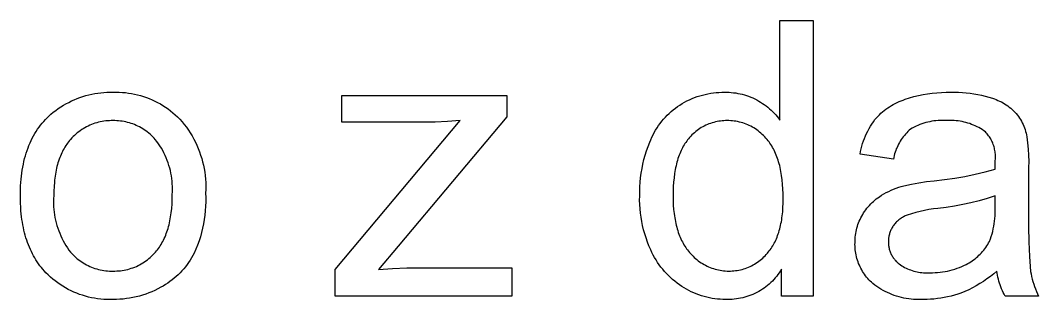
# Model space of a CAD drawing. Header units: millimetres. Extents: x -962 to 3068, y -237 to 2578.
# Drawn here: x 2135.2 to 2233.6, y -60.5 to -33.6 of the extents above; entities that cross this region are included whole.
import ezdxf

# ---------------------------------------------------------------- set-up
doc = ezdxf.new("R2010")
doc.units = ezdxf.units.MM
doc.header["$MEASUREMENT"] = 0
doc.layers.add('Domyślny', color=7, linetype='Continuous', true_color=0x000000)

msp = doc.modelspace()

# ---------------------------------------------------------------- linework, layer by layer
at = {"layer": 'Domyślny'}
for p, q in [((2208.585, -43.217), (2208.585, -33.598)), ((2208.585, -33.598), (2211.809, -33.598)), ((2211.809, -33.598), (2211.809, -60.201)), ((2140.159, -41.375), (2140.43, -41.253)), ((2140.43, -41.253), (2140.704, -41.14)), ((2140.704, -41.14), (2140.981, -41.037)), ((2140.981, -41.037), (2141.262, -40.942)), ((2141.262, -40.942), (2141.546, -40.858)), ((2141.546, -40.858), (2141.833, -40.782)), ((2141.833, -40.782), (2142.122, -40.717)), ((2142.122, -40.717), (2142.413, -40.661)), ((2142.413, -40.661), (2142.705, -40.615)), ((2142.705, -40.615), (2142.999, -40.578)), ((2142.999, -40.578), (2143.294, -40.552)), ((2143.294, -40.552), (2143.59, -40.535)), ((2143.59, -40.535), (2143.887, -40.528)), ((2143.887, -40.528), (2144.183, -40.531)), ((2144.183, -40.531), (2144.48, -40.526)), ((2144.48, -40.526), (2144.778, -40.531)), ((2144.778, -40.531), (2145.075, -40.546)), ((2145.075, -40.546), (2145.372, -40.572)), ((2145.372, -40.572), (2145.667, -40.608)), ((2145.667, -40.608), (2145.961, -40.654)), ((2145.961, -40.654), (2146.253, -40.71)), ((2146.253, -40.71), (2146.543, -40.777)), ((2146.543, -40.777), (2146.831, -40.853)), ((2146.831, -40.853), (2147.116, -40.94)), ((2147.116, -40.94), (2147.397, -41.036)), ((2147.397, -41.036), (2147.675, -41.142)), ((2147.675, -41.142), (2147.949, -41.258)), ((2147.949, -41.258), (2148.219, -41.383)), ((2166.261, -43.433), (2166.261, -40.854)), ((2166.261, -40.854), (2182.223, -40.854)), ((2182.223, -40.854), (2182.223, -42.909)), ((2199.61, -41.374), (2199.851, -41.257)), ((2199.851, -41.257), (2200.097, -41.148)), ((2200.097, -41.148), (2200.346, -41.048)), ((2200.346, -41.048), (2200.598, -40.957)), ((2200.598, -40.957), (2200.854, -40.874)), ((2200.854, -40.874), (2201.112, -40.799)), ((2201.112, -40.799), (2201.372, -40.734)), ((2201.372, -40.734), (2201.635, -40.678)), ((2201.635, -40.678), (2201.899, -40.63)), ((2201.899, -40.63), (2202.165, -40.592)), ((2202.165, -40.592), (2202.432, -40.563)), ((2202.432, -40.563), (2202.699, -40.543)), ((2202.699, -40.543), (2202.968, -40.533)), ((2202.968, -40.533), (2203.236, -40.531)), ((2203.236, -40.531), (2203.453, -40.531)), ((2203.453, -40.531), (2203.669, -40.538)), ((2203.669, -40.538), (2203.884, -40.552)), ((2203.884, -40.552), (2204.099, -40.573)), ((2204.099, -40.573), (2204.314, -40.602)), ((2204.314, -40.602), (2204.527, -40.638)), ((2204.527, -40.638), (2204.739, -40.681)), ((2204.739, -40.681), (2204.949, -40.731)), ((2204.949, -40.731), (2205.158, -40.788)), ((2205.158, -40.788), (2205.364, -40.853)), ((2205.364, -40.853), (2205.568, -40.924)), ((2205.568, -40.924), (2205.77, -41.002)), ((2205.77, -41.002), (2205.969, -41.086)), ((2205.969, -41.086), (2206.165, -41.178)), ((2206.165, -41.178), (2206.358, -41.276)), ((2206.358, -41.276), (2206.544, -41.379)), ((2220.285, -41.356), (2220.481, -41.282)), ((2220.481, -41.282), (2220.678, -41.215)), ((2220.678, -41.215), (2221.105, -41.079)), ((2221.105, -41.079), (2221.537, -40.957)), ((2221.537, -40.957), (2221.973, -40.851)), ((2221.973, -40.851), (2222.412, -40.759)), ((2222.412, -40.759), (2222.854, -40.683)), ((2222.854, -40.683), (2223.298, -40.622)), ((2223.298, -40.622), (2223.744, -40.576)), ((2223.744, -40.576), (2224.192, -40.546)), ((2224.192, -40.546), (2224.64, -40.531)), ((2224.64, -40.531), (2225.088, -40.531)), ((2225.088, -40.531), (2225.461, -40.525)), ((2225.461, -40.525), (2225.835, -40.531)), ((2225.835, -40.531), (2226.208, -40.549)), ((2226.208, -40.549), (2226.58, -40.578)), ((2226.58, -40.578), (2226.951, -40.62)), ((2226.951, -40.62), (2227.32, -40.673)), ((2227.32, -40.673), (2227.688, -40.739)), ((2227.688, -40.739), (2228.053, -40.816)), ((2228.053, -40.816), (2228.416, -40.904)), ((2228.416, -40.904), (2228.775, -41.004)), ((2228.775, -41.004), (2229.132, -41.116)), ((2229.132, -41.116), (2229.305, -41.175)), ((2229.305, -41.175), (2229.476, -41.241)), ((2229.476, -41.241), (2229.645, -41.312)), ((2138.403, -42.469), (2138.637, -42.288)), ((2138.637, -42.288), (2138.878, -42.115)), ((2138.878, -42.115), (2139.124, -41.95)), ((2139.124, -41.95), (2139.376, -41.793)), ((2139.376, -41.793), (2139.632, -41.645)), ((2139.632, -41.645), (2139.894, -41.505)), ((2139.894, -41.505), (2140.159, -41.375)), ((2148.219, -41.383), (2148.485, -41.518)), ((2148.485, -41.518), (2148.746, -41.661)), ((2148.746, -41.661), (2149.001, -41.814)), ((2149.001, -41.814), (2149.251, -41.975)), ((2149.251, -41.975), (2149.496, -42.145)), ((2149.496, -42.145), (2149.734, -42.323)), ((2198.082, -42.401), (2198.281, -42.234)), ((2198.281, -42.234), (2198.486, -42.074)), ((2198.486, -42.074), (2198.696, -41.92)), ((2198.696, -41.92), (2198.911, -41.774)), ((2198.911, -41.774), (2199.139, -41.633)), ((2199.139, -41.633), (2199.372, -41.5)), ((2199.372, -41.5), (2199.61, -41.374)), ((2206.544, -41.379), (2206.727, -41.488)), ((2206.727, -41.488), (2206.906, -41.603)), ((2206.906, -41.603), (2207.081, -41.723)), ((2207.081, -41.723), (2207.252, -41.85)), ((2207.252, -41.85), (2207.419, -41.982)), ((2207.419, -41.982), (2207.582, -42.119)), ((2207.582, -42.119), (2207.74, -42.261)), ((2207.74, -42.261), (2207.894, -42.409)), ((2218.665, -42.295), (2218.83, -42.167)), ((2218.83, -42.167), (2218.999, -42.045)), ((2218.999, -42.045), (2219.173, -41.929)), ((2219.173, -41.929), (2219.35, -41.818)), ((2219.35, -41.818), (2219.531, -41.713)), ((2219.531, -41.713), (2219.715, -41.615)), ((2219.715, -41.615), (2219.902, -41.522)), ((2219.902, -41.522), (2220.092, -41.436)), ((2220.092, -41.436), (2220.285, -41.356)), ((2229.645, -41.312), (2229.811, -41.389)), ((2229.811, -41.389), (2229.974, -41.472)), ((2229.974, -41.472), (2230.135, -41.56)), ((2230.135, -41.56), (2230.292, -41.654)), ((2230.292, -41.654), (2230.447, -41.753)), ((2230.447, -41.753), (2230.597, -41.857)), ((2230.597, -41.857), (2230.744, -41.966)), ((2230.744, -41.966), (2230.887, -42.081)), ((2230.887, -42.081), (2231.026, -42.2)), ((2231.026, -42.2), (2231.161, -42.324)), ((2137.483, -43.34), (2137.647, -43.161)), ((2137.647, -43.161), (2137.817, -42.988)), ((2137.817, -42.988), (2137.993, -42.82)), ((2137.993, -42.82), (2138.174, -42.657)), ((2138.174, -42.657), (2138.403, -42.469)), ((2144.005, -43.271), (2143.827, -43.276)), ((2144.183, -43.272), (2144.005, -43.271)), ((2144.36, -43.272), (2144.183, -43.272)), ((2144.537, -43.277), (2144.36, -43.272)), ((2149.734, -42.323), (2149.966, -42.51)), ((2149.966, -42.51), (2150.191, -42.704)), ((2150.191, -42.704), (2150.409, -42.906)), ((2150.409, -42.906), (2150.621, -43.116)), ((2150.621, -43.116), (2150.842, -43.371)), ((2165.617, -57.619), (2177.709, -43.272)), ((2182.223, -42.909), (2171.708, -55.385)), ((2177.709, -43.272), (2176.493, -43.357)), ((2197.181, -43.335), (2197.348, -43.136)), ((2197.348, -43.136), (2197.522, -42.943)), ((2197.522, -42.943), (2197.702, -42.756)), ((2197.702, -42.756), (2197.889, -42.576)), ((2197.889, -42.576), (2198.082, -42.401)), ((2203.329, -43.273), (2203.165, -43.279)), ((2203.493, -43.272), (2203.329, -43.273)), ((2203.663, -43.273), (2203.493, -43.272)), ((2203.832, -43.281), (2203.663, -43.273)), ((2207.894, -42.409), (2208.042, -42.561)), ((2208.042, -42.561), (2208.186, -42.718)), ((2208.186, -42.718), (2208.324, -42.88)), ((2208.324, -42.88), (2208.457, -43.046)), ((2208.457, -43.046), (2208.585, -43.217)), ((2217.616, -43.38), (2217.769, -43.167)), ((2217.769, -43.167), (2217.906, -43.01)), ((2217.906, -43.01), (2218.048, -42.857)), ((2218.048, -42.857), (2218.195, -42.709)), ((2218.195, -42.709), (2218.347, -42.566)), ((2218.347, -42.566), (2218.504, -42.427)), ((2218.504, -42.427), (2218.665, -42.295)), ((2223.858, -43.267), (2223.658, -43.283)), ((2224.058, -43.258), (2223.858, -43.267)), ((2224.259, -43.256), (2224.058, -43.258)), ((2224.46, -43.26), (2224.259, -43.256)), ((2224.66, -43.272), (2224.46, -43.26)), ((2224.851, -43.261), (2224.66, -43.272)), ((2225.042, -43.257), (2224.851, -43.261)), ((2225.233, -43.259), (2225.042, -43.257)), ((2225.424, -43.267), (2225.233, -43.259)), ((2225.615, -43.282), (2225.424, -43.267)), ((2231.161, -42.324), (2231.292, -42.453)), ((2231.292, -42.453), (2231.418, -42.586)), ((2231.418, -42.586), (2231.526, -42.727)), ((2231.526, -42.727), (2231.629, -42.871)), ((2231.629, -42.871), (2231.727, -43.019)), ((2231.727, -43.019), (2231.819, -43.171)), ((2231.819, -43.171), (2231.907, -43.325)), ((2136.748, -44.314), (2136.884, -44.108)), ((2136.884, -44.108), (2137.025, -43.908)), ((2137.025, -43.908), (2137.172, -43.713)), ((2137.172, -43.713), (2137.325, -43.524)), ((2137.325, -43.524), (2137.483, -43.34)), ((2141.003, -44.243), (2140.859, -44.348)), ((2141.15, -44.142), (2141.003, -44.243)), ((2141.3, -44.047), (2141.15, -44.142)), ((2141.454, -43.957), (2141.3, -44.047)), ((2141.61, -43.872), (2141.454, -43.957)), ((2141.769, -43.792), (2141.61, -43.872)), ((2141.931, -43.718), (2141.769, -43.792)), ((2142.095, -43.649), (2141.931, -43.718)), ((2142.261, -43.586), (2142.095, -43.649)), ((2142.43, -43.528), (2142.261, -43.586)), ((2142.6, -43.476), (2142.43, -43.528)), ((2142.772, -43.43), (2142.6, -43.476)), ((2142.945, -43.39), (2142.772, -43.43)), ((2143.12, -43.355), (2142.945, -43.39)), ((2143.296, -43.326), (2143.12, -43.355)), ((2143.472, -43.303), (2143.296, -43.326)), ((2143.649, -43.287), (2143.472, -43.303)), ((2143.827, -43.276), (2143.649, -43.287)), ((2144.714, -43.289), (2144.537, -43.277)), ((2144.89, -43.307), (2144.714, -43.289)), ((2145.065, -43.33), (2144.89, -43.307)), ((2145.24, -43.359), (2145.065, -43.33)), ((2145.414, -43.394), (2145.24, -43.359)), ((2145.586, -43.435), (2145.414, -43.394)), ((2145.757, -43.482), (2145.586, -43.435)), ((2145.926, -43.535), (2145.757, -43.482)), ((2146.093, -43.593), (2145.926, -43.535)), ((2146.258, -43.656), (2146.093, -43.593)), ((2146.421, -43.726), (2146.258, -43.656)), ((2146.582, -43.8), (2146.421, -43.726)), ((2146.74, -43.88), (2146.582, -43.8)), ((2146.895, -43.965), (2146.74, -43.88)), ((2147.047, -44.056), (2146.895, -43.965)), ((2147.196, -44.151), (2147.047, -44.056)), ((2147.342, -44.252), (2147.196, -44.151)), ((2147.485, -44.357), (2147.342, -44.252)), ((2150.842, -43.371), (2151.054, -43.634)), ((2151.054, -43.634), (2151.257, -43.903)), ((2151.257, -43.903), (2151.451, -44.18)), ((2151.451, -44.18), (2151.635, -44.463)), ((2174.056, -43.433), (2166.261, -43.433)), ((2175.275, -43.411), (2174.056, -43.433)), ((2176.493, -43.357), (2175.275, -43.411)), ((2196.452, -44.41), (2196.583, -44.185)), ((2196.583, -44.185), (2196.721, -43.965)), ((2196.721, -43.965), (2196.867, -43.75)), ((2196.867, -43.75), (2197.02, -43.54)), ((2197.02, -43.54), (2197.181, -43.335)), ((2200.586, -44.225), (2200.457, -44.326)), ((2200.719, -44.129), (2200.586, -44.225)), ((2200.855, -44.037), (2200.719, -44.129)), ((2200.993, -43.949), (2200.855, -44.037)), ((2201.135, -43.867), (2200.993, -43.949)), ((2201.28, -43.79), (2201.135, -43.867)), ((2201.427, -43.718), (2201.28, -43.79)), ((2201.577, -43.651), (2201.427, -43.718)), ((2201.729, -43.589), (2201.577, -43.651)), ((2201.883, -43.532), (2201.729, -43.589)), ((2202.038, -43.481), (2201.883, -43.532)), ((2202.196, -43.436), (2202.038, -43.481)), ((2202.355, -43.396), (2202.196, -43.436)), ((2202.515, -43.361), (2202.355, -43.396)), ((2202.677, -43.332), (2202.515, -43.361)), ((2202.839, -43.309), (2202.677, -43.332)), ((2203.002, -43.291), (2202.839, -43.309)), ((2203.165, -43.279), (2203.002, -43.291)), ((2204.001, -43.294), (2203.832, -43.281)), ((2204.17, -43.312), (2204.001, -43.294)), ((2204.337, -43.337), (2204.17, -43.312)), ((2204.504, -43.368), (2204.337, -43.337)), ((2204.67, -43.404), (2204.504, -43.368)), ((2204.834, -43.446), (2204.67, -43.404)), ((2204.996, -43.494), (2204.834, -43.446)), ((2205.157, -43.547), (2204.996, -43.494)), ((2205.316, -43.606), (2205.157, -43.547)), ((2205.473, -43.67), (2205.316, -43.606)), ((2205.628, -43.74), (2205.473, -43.67)), ((2205.779, -43.815), (2205.628, -43.74)), ((2205.929, -43.896), (2205.779, -43.815)), ((2206.075, -43.981), (2205.929, -43.896)), ((2206.218, -44.071), (2206.075, -43.981)), ((2206.359, -44.167), (2206.218, -44.071)), ((2206.495, -44.267), (2206.359, -44.167)), ((2217.077, -44.276), (2217.201, -44.045)), ((2217.201, -44.045), (2217.332, -43.819)), ((2217.332, -43.819), (2217.47, -43.597)), ((2217.47, -43.597), (2217.616, -43.38)), ((2221.073, -44.202), (2220.95, -44.32)), ((2221.2, -44.09), (2221.073, -44.202)), ((2221.374, -43.99), (2221.2, -44.09)), ((2221.551, -43.896), (2221.374, -43.99)), ((2221.731, -43.808), (2221.551, -43.896)), ((2221.915, -43.726), (2221.731, -43.808)), ((2222.101, -43.651), (2221.915, -43.726)), ((2222.289, -43.582), (2222.101, -43.651)), ((2222.48, -43.519), (2222.289, -43.582)), ((2222.672, -43.463), (2222.48, -43.519)), ((2222.867, -43.413), (2222.672, -43.463)), ((2223.063, -43.371), (2222.867, -43.413)), ((2223.26, -43.335), (2223.063, -43.371)), ((2223.459, -43.305), (2223.26, -43.335)), ((2223.658, -43.283), (2223.459, -43.305)), ((2225.805, -43.304), (2225.615, -43.282)), ((2225.994, -43.331), (2225.805, -43.304)), ((2226.182, -43.365), (2225.994, -43.331)), ((2226.369, -43.405), (2226.182, -43.365)), ((2226.555, -43.452), (2226.369, -43.405)), ((2226.739, -43.504), (2226.555, -43.452)), ((2226.921, -43.563), (2226.739, -43.504)), ((2227.101, -43.628), (2226.921, -43.563)), ((2227.278, -43.699), (2227.101, -43.628)), ((2227.453, -43.776), (2227.278, -43.699)), ((2227.626, -43.858), (2227.453, -43.776)), ((2227.795, -43.947), (2227.626, -43.858)), ((2227.962, -44.041), (2227.795, -43.947)), ((2228.125, -44.14), (2227.962, -44.041)), ((2228.285, -44.245), (2228.125, -44.14)), ((2228.441, -44.355), (2228.285, -44.245)), ((2231.907, -43.325), (2231.989, -43.483)), ((2231.989, -43.483), (2232.066, -43.643)), ((2232.066, -43.643), (2232.137, -43.806)), ((2232.137, -43.806), (2232.203, -43.971)), ((2232.203, -43.971), (2232.263, -44.138)), ((2232.263, -44.138), (2232.317, -44.307)), ((2136.158, -45.422), (2136.264, -45.19)), ((2136.264, -45.19), (2136.377, -44.963)), ((2136.377, -44.963), (2136.495, -44.741)), ((2136.495, -44.741), (2136.619, -44.525)), ((2136.619, -44.525), (2136.748, -44.314)), ((2139.979, -45.189), (2139.882, -45.307)), ((2140.079, -45.075), (2139.979, -45.189)), ((2140.199, -44.943), (2140.079, -45.075)), ((2140.323, -44.815), (2140.199, -44.943)), ((2140.451, -44.692), (2140.323, -44.815)), ((2140.583, -44.572), (2140.451, -44.692)), ((2140.719, -44.458), (2140.583, -44.572)), ((2140.859, -44.348), (2140.719, -44.458)), ((2147.623, -44.467), (2147.485, -44.357)), ((2147.758, -44.582), (2147.623, -44.467)), ((2147.889, -44.701), (2147.758, -44.582)), ((2148.016, -44.824), (2147.889, -44.701)), ((2148.139, -44.952), (2148.016, -44.824)), ((2148.258, -45.083), (2148.139, -44.952)), ((2148.415, -45.289), (2148.258, -45.083)), ((2151.635, -44.463), (2151.81, -44.752)), ((2151.81, -44.752), (2151.974, -45.047)), ((2151.974, -45.047), (2152.128, -45.348)), ((2196.009, -45.349), (2196.107, -45.109)), ((2196.107, -45.109), (2196.214, -44.872)), ((2196.214, -44.872), (2196.329, -44.639)), ((2196.329, -44.639), (2196.452, -44.41)), ((2199.671, -45.133), (2199.582, -45.248)), ((2199.764, -45.022), (2199.671, -45.133)), ((2199.869, -44.896), (2199.764, -45.022)), ((2199.978, -44.774), (2199.869, -44.896)), ((2200.092, -44.656), (2199.978, -44.774)), ((2200.21, -44.542), (2200.092, -44.656)), ((2200.332, -44.432), (2200.21, -44.542)), ((2200.457, -44.326), (2200.332, -44.432)), ((2206.628, -44.372), (2206.495, -44.267)), ((2206.758, -44.481), (2206.628, -44.372)), ((2206.883, -44.595), (2206.758, -44.481)), ((2207.005, -44.713), (2206.883, -44.595)), ((2207.122, -44.836), (2207.005, -44.713)), ((2207.235, -44.962), (2207.122, -44.836)), ((2207.344, -45.092), (2207.235, -44.962)), ((2207.44, -45.208), (2207.344, -45.092)), ((2207.533, -45.328), (2207.44, -45.208)), ((2216.577, -45.482), (2216.661, -45.235)), ((2216.661, -45.235), (2216.753, -44.99)), ((2216.753, -44.99), (2216.853, -44.748)), ((2216.853, -44.748), (2216.961, -44.51)), ((2216.961, -44.51), (2217.077, -44.276)), ((2220.304, -45.104), (2220.212, -45.247)), ((2220.4, -44.964), (2220.304, -45.104)), ((2220.501, -44.828), (2220.4, -44.964)), ((2220.607, -44.695), (2220.501, -44.828)), ((2220.717, -44.566), (2220.607, -44.695)), ((2220.832, -44.441), (2220.717, -44.566)), ((2220.95, -44.32), (2220.832, -44.441)), ((2228.523, -44.444), (2228.441, -44.355)), ((2228.602, -44.535), (2228.523, -44.444)), ((2228.677, -44.628), (2228.602, -44.535)), ((2228.749, -44.725), (2228.677, -44.628)), ((2228.818, -44.823), (2228.749, -44.725)), ((2228.883, -44.924), (2228.818, -44.823)), ((2228.945, -45.028), (2228.883, -44.924)), ((2229.003, -45.133), (2228.945, -45.028)), ((2229.057, -45.24), (2229.003, -45.133)), ((2229.107, -45.349), (2229.057, -45.24)), ((2232.317, -44.307), (2232.365, -44.478)), ((2232.365, -44.478), (2232.408, -44.65)), ((2232.408, -44.65), (2232.444, -44.824)), ((2232.444, -44.824), (2232.516, -45.418)), ((2135.789, -46.406), (2135.873, -46.152)), ((2135.873, -46.152), (2135.962, -45.903)), ((2135.962, -45.903), (2136.057, -45.66)), ((2136.057, -45.66), (2136.158, -45.422)), ((2139.366, -46.091), (2139.291, -46.234)), ((2139.444, -45.951), (2139.366, -46.091)), ((2139.525, -45.815), (2139.444, -45.951)), ((2139.609, -45.683), (2139.525, -45.815)), ((2139.697, -45.554), (2139.609, -45.683)), ((2139.788, -45.429), (2139.697, -45.554)), ((2139.882, -45.307), (2139.788, -45.429)), ((2148.565, -45.501), (2148.415, -45.289)), ((2148.708, -45.717), (2148.565, -45.501)), ((2148.844, -45.938), (2148.708, -45.717)), ((2148.972, -46.163), (2148.844, -45.938)), ((2149.093, -46.393), (2148.972, -46.163)), ((2152.128, -45.348), (2152.272, -45.653)), ((2152.272, -45.653), (2152.405, -45.963)), ((2152.405, -45.963), (2152.528, -46.278)), ((2195.575, -46.606), (2195.705, -46.182)), ((2195.705, -46.182), (2195.85, -45.763)), ((2195.85, -45.763), (2196.009, -45.349)), ((2199.04, -46.165), (2198.974, -46.312)), ((2199.108, -46.023), (2199.04, -46.165)), ((2199.18, -45.884), (2199.108, -46.023)), ((2199.255, -45.749), (2199.18, -45.884)), ((2199.332, -45.618), (2199.255, -45.749)), ((2199.413, -45.491), (2199.332, -45.618)), ((2199.496, -45.367), (2199.413, -45.491)), ((2199.582, -45.248), (2199.496, -45.367)), ((2207.623, -45.452), (2207.533, -45.328)), ((2207.71, -45.58), (2207.623, -45.452)), ((2207.794, -45.712), (2207.71, -45.58)), ((2207.875, -45.848), (2207.794, -45.712)), ((2207.953, -45.988), (2207.875, -45.848)), ((2208.028, -46.132), (2207.953, -45.988)), ((2208.1, -46.28), (2208.028, -46.132)), ((2216.375, -46.24), (2216.434, -45.985)), ((2216.434, -45.985), (2216.501, -45.733)), ((2216.501, -45.733), (2216.577, -45.482)), ((2219.769, -46.162), (2219.714, -46.322)), ((2219.83, -46.004), (2219.769, -46.162)), ((2219.896, -45.847), (2219.83, -46.004)), ((2219.967, -45.693), (2219.896, -45.847)), ((2220.044, -45.542), (2219.967, -45.693)), ((2220.125, -45.393), (2220.044, -45.542)), ((2220.212, -45.247), (2220.125, -45.393)), ((2229.154, -45.46), (2229.107, -45.349)), ((2229.197, -45.573), (2229.154, -45.46)), ((2229.236, -45.686), (2229.197, -45.573)), ((2229.271, -45.801), (2229.236, -45.686)), ((2229.302, -45.918), (2229.271, -45.801)), ((2229.328, -46.035), (2229.302, -45.918)), ((2229.351, -46.153), (2229.328, -46.035)), ((2229.37, -46.272), (2229.351, -46.153)), ((2232.516, -45.418), (2232.569, -46.013)), ((2232.569, -46.013), (2232.602, -46.611)), ((2135.513, -47.476), (2135.573, -47.2)), ((2135.573, -47.2), (2135.639, -46.93)), ((2135.639, -46.93), (2135.711, -46.665)), ((2135.711, -46.665), (2135.789, -46.406)), ((2138.909, -47.168), (2138.857, -47.337)), ((2138.965, -47.004), (2138.909, -47.168)), ((2139.024, -46.842), (2138.965, -47.004)), ((2139.086, -46.685), (2139.024, -46.842)), ((2139.151, -46.531), (2139.086, -46.685)), ((2139.219, -46.381), (2139.151, -46.531)), ((2139.291, -46.234), (2139.219, -46.381)), ((2149.206, -46.626), (2149.093, -46.393)), ((2149.31, -46.863), (2149.206, -46.626)), ((2149.407, -47.104), (2149.31, -46.863)), ((2149.496, -47.347), (2149.407, -47.104)), ((2152.528, -46.278), (2152.639, -46.597)), ((2152.639, -46.597), (2152.74, -46.919)), ((2152.74, -46.919), (2152.829, -47.245)), ((2195.355, -47.465), (2195.458, -47.033)), ((2195.458, -47.033), (2195.575, -46.606)), ((2198.689, -47.105), (2198.64, -47.275)), ((2198.74, -46.939), (2198.689, -47.105)), ((2198.794, -46.776), (2198.74, -46.939)), ((2198.851, -46.617), (2198.794, -46.776)), ((2198.911, -46.463), (2198.851, -46.617)), ((2198.974, -46.312), (2198.911, -46.463)), ((2208.168, -46.432), (2208.1, -46.28)), ((2208.234, -46.588), (2208.168, -46.432)), ((2208.296, -46.749), (2208.234, -46.588)), ((2208.356, -46.913), (2208.296, -46.749)), ((2208.413, -47.081), (2208.356, -46.913)), ((2208.466, -47.254), (2208.413, -47.081)), ((2216.324, -46.497), (2216.375, -46.24)), ((2219.548, -46.98), (2216.324, -46.497)), ((2219.581, -46.814), (2219.548, -46.98)), ((2219.62, -46.649), (2219.581, -46.814)), ((2219.664, -46.485), (2219.62, -46.649)), ((2219.714, -46.322), (2219.664, -46.485)), ((2229.366, -47.948), (2229.383, -47.111)), ((2229.384, -46.391), (2229.37, -46.272)), ((2229.383, -47.111), (2229.394, -46.992)), ((2229.395, -46.511), (2229.384, -46.391)), ((2229.394, -46.992), (2229.4, -46.871)), ((2229.401, -46.631), (2229.395, -46.511)), ((2229.4, -46.871), (2229.403, -46.751)), ((2229.403, -46.751), (2229.401, -46.631)), ((2232.602, -46.611), (2232.615, -47.209)), ((2135.366, -48.335), (2135.409, -48.043)), ((2135.409, -48.043), (2135.458, -47.757)), ((2135.458, -47.757), (2135.513, -47.476)), ((2138.678, -48.046), (2138.642, -48.232)), ((2138.718, -47.863), (2138.678, -48.046)), ((2138.761, -47.684), (2138.718, -47.863)), ((2138.807, -47.508), (2138.761, -47.684)), ((2138.857, -47.337), (2138.807, -47.508)), ((2149.576, -47.594), (2149.496, -47.347)), ((2149.648, -47.843), (2149.576, -47.594)), ((2149.712, -48.094), (2149.648, -47.843)), ((2149.767, -48.348), (2149.712, -48.094)), ((2152.829, -47.245), (2152.907, -47.573)), ((2152.907, -47.573), (2152.974, -47.904)), ((2152.974, -47.904), (2153.03, -48.237)), ((2195.193, -48.336), (2195.267, -47.899)), ((2195.267, -47.899), (2195.355, -47.465)), ((2198.443, -48.187), (2198.412, -48.381)), ((2198.476, -47.996), (2198.443, -48.187)), ((2198.513, -47.81), (2198.476, -47.996)), ((2198.553, -47.628), (2198.513, -47.81)), ((2198.595, -47.45), (2198.553, -47.628)), ((2198.64, -47.275), (2198.595, -47.45)), ((2208.516, -47.43), (2208.466, -47.254)), ((2208.564, -47.611), (2208.516, -47.43)), ((2208.608, -47.795), (2208.564, -47.611)), ((2208.649, -47.984), (2208.608, -47.795)), ((2208.687, -48.177), (2208.649, -47.984)), ((2208.722, -48.374), (2208.687, -48.177)), ((2228.404, -48.213), (2229.366, -47.948)), ((2232.615, -47.209), (2232.608, -47.807)), ((2232.608, -47.807), (2232.608, -52.094)), ((2135.271, -49.242), (2135.296, -48.934)), ((2135.296, -48.934), (2135.328, -48.632)), ((2135.328, -48.632), (2135.366, -48.335)), ((2138.527, -49.013), (2138.506, -49.217)), ((2138.551, -48.812), (2138.527, -49.013)), ((2138.578, -48.615), (2138.551, -48.812)), ((2138.608, -48.422), (2138.578, -48.615)), ((2138.642, -48.232), (2138.608, -48.422)), ((2149.814, -48.603), (2149.767, -48.348)), ((2149.852, -48.859), (2149.814, -48.603)), ((2149.881, -49.117), (2149.852, -48.859)), ((2149.901, -49.375), (2149.881, -49.117)), ((2153.03, -48.237), (2153.074, -48.572)), ((2153.074, -48.572), (2153.107, -48.908)), ((2153.107, -48.908), (2153.128, -49.245)), ((2195.089, -49.216), (2195.134, -48.775)), ((2195.134, -48.775), (2195.193, -48.336)), ((2198.359, -48.78), (2198.319, -49.196)), ((2198.412, -48.381), (2198.359, -48.78)), ((2208.754, -48.574), (2208.722, -48.374)), ((2208.809, -48.988), (2208.754, -48.574)), ((2208.852, -49.418), (2208.809, -48.988)), ((2222.018, -49.262), (2222.753, -49.151)), ((2222.753, -49.151), (2223.491, -49.064)), ((2223.491, -49.064), (2224.484, -48.958)), ((2224.484, -48.958), (2225.472, -48.82)), ((2225.472, -48.82), (2226.456, -48.65)), ((2226.456, -48.65), (2227.433, -48.447)), ((2227.433, -48.447), (2228.404, -48.213)), ((2135.227, -50.198), (2135.236, -49.874)), ((2135.236, -49.874), (2135.25, -49.555)), ((2135.25, -49.555), (2135.271, -49.242)), ((2138.455, -50.07), (2138.449, -50.517)), ((2138.475, -49.636), (2138.455, -50.07)), ((2138.506, -49.217), (2138.475, -49.636)), ((2149.896, -50.412), (2149.911, -50.153)), ((2149.913, -49.634), (2149.901, -49.375)), ((2149.911, -50.153), (2149.916, -49.893)), ((2149.916, -49.893), (2149.913, -49.634)), ((2153.135, -49.92), (2153.121, -50.258)), ((2153.128, -49.245), (2153.137, -49.583)), ((2153.137, -49.583), (2153.135, -49.92)), ((2195.041, -50.545), (2195.042, -50.102)), ((2195.042, -50.102), (2195.058, -49.659)), ((2195.058, -49.659), (2195.089, -49.216)), ((2198.272, -50.075), (2198.266, -50.538)), ((2198.289, -49.627), (2198.272, -50.075)), ((2198.319, -49.196), (2198.289, -49.627)), ((2208.883, -49.864), (2208.852, -49.418)), ((2208.901, -50.326), (2208.883, -49.864)), ((2218.865, -50.216), (2219.097, -50.098)), ((2219.097, -50.098), (2219.333, -49.988)), ((2219.333, -49.988), (2219.573, -49.885)), ((2219.573, -49.885), (2219.816, -49.79)), ((2219.816, -49.79), (2220.062, -49.703)), ((2220.062, -49.703), (2220.31, -49.624)), ((2220.31, -49.624), (2220.561, -49.553)), ((2220.561, -49.553), (2221.287, -49.396)), ((2221.287, -49.396), (2222.018, -49.262)), ((2135.224, -50.527), (2135.227, -50.198)), ((2135.234, -51.124), (2135.224, -50.527)), ((2135.263, -51.703), (2135.234, -51.124)), ((2138.433, -50.782), (2138.426, -51.046)), ((2138.426, -51.046), (2138.428, -51.311)), ((2138.449, -50.517), (2138.433, -50.782)), ((2149.871, -51.314), (2149.89, -50.87)), ((2149.89, -50.87), (2149.896, -50.412)), ((2153.133, -51.11), (2153.117, -51.536)), ((2153.121, -50.258), (2153.134, -50.684)), ((2153.134, -50.684), (2153.133, -51.11)), ((2195.04, -50.956), (2195.041, -50.545)), ((2195.053, -51.368), (2195.04, -50.956)), ((2198.266, -50.538), (2198.272, -50.985)), ((2198.272, -50.985), (2198.291, -51.419)), ((2208.907, -50.805), (2208.901, -50.326)), ((2208.901, -51.239), (2208.907, -50.805)), ((2217.483, -51.184), (2217.617, -51.06)), ((2217.617, -51.06), (2217.755, -50.942)), ((2217.755, -50.942), (2217.897, -50.828)), ((2217.897, -50.828), (2218.042, -50.718)), ((2218.042, -50.718), (2218.192, -50.614)), ((2218.192, -50.614), (2218.412, -50.474)), ((2218.412, -50.474), (2218.636, -50.342)), ((2218.636, -50.342), (2218.865, -50.216)), ((2227.827, -50.997), (2227.039, -51.195)), ((2228.609, -50.774), (2227.827, -50.997)), ((2229.383, -50.527), (2228.609, -50.774)), ((2229.366, -51.706), (2229.383, -50.527)), ((2135.285, -51.986), (2135.263, -51.703)), ((2135.311, -52.264), (2135.285, -51.986)), ((2138.428, -51.311), (2138.439, -51.575)), ((2138.439, -51.575), (2138.458, -51.839)), ((2138.458, -51.839), (2138.486, -52.102)), ((2138.486, -52.102), (2138.523, -52.364)), ((2149.795, -52.158), (2149.839, -51.744)), ((2149.839, -51.744), (2149.871, -51.314)), ((2153.087, -51.961), (2153.043, -52.385)), ((2153.117, -51.536), (2153.087, -51.961)), ((2195.08, -51.778), (2195.053, -51.368)), ((2195.121, -52.188), (2195.08, -51.778)), ((2198.291, -51.419), (2198.322, -51.838)), ((2198.322, -51.838), (2198.366, -52.243)), ((2208.811, -52.459), (2208.853, -52.066)), ((2208.853, -52.066), (2208.883, -51.66)), ((2208.883, -51.66), (2208.901, -51.239)), ((2216.675, -52.165), (2216.776, -52.014)), ((2216.776, -52.014), (2216.882, -51.866)), ((2216.882, -51.866), (2216.993, -51.721)), ((2216.993, -51.721), (2217.108, -51.581)), ((2217.108, -51.581), (2217.229, -51.444)), ((2217.229, -51.444), (2217.354, -51.312)), ((2217.354, -51.312), (2217.483, -51.184)), ((2222.126, -52.024), (2221.705, -52.13)), ((2222.55, -51.932), (2222.126, -52.024)), ((2222.976, -51.854), (2222.55, -51.932)), ((2223.405, -51.79), (2222.976, -51.854)), ((2223.836, -51.739), (2223.405, -51.79)), ((2224.643, -51.64), (2223.836, -51.739)), ((2225.446, -51.517), (2224.643, -51.64)), ((2226.245, -51.368), (2225.446, -51.517)), ((2227.039, -51.195), (2226.245, -51.368)), ((2229.375, -51.959), (2229.366, -51.706)), ((2229.376, -52.212), (2229.375, -51.959)), ((2232.608, -52.094), (2232.595, -53.527)), ((2135.343, -52.538), (2135.311, -52.264)), ((2135.379, -52.808), (2135.343, -52.538)), ((2135.42, -53.073), (2135.379, -52.808)), ((2135.466, -53.334), (2135.42, -53.073)), ((2138.523, -52.364), (2138.569, -52.625)), ((2138.569, -52.625), (2138.624, -52.884)), ((2138.624, -52.884), (2138.687, -53.141)), ((2149.627, -53.128), (2149.667, -52.941)), ((2149.667, -52.941), (2149.704, -52.751)), ((2149.704, -52.751), (2149.737, -52.557)), ((2149.737, -52.557), (2149.768, -52.359)), ((2149.768, -52.359), (2149.795, -52.158)), ((2152.984, -52.807), (2152.912, -53.227)), ((2153.043, -52.385), (2152.984, -52.807)), ((2195.176, -52.595), (2195.121, -52.188)), ((2195.244, -53.001), (2195.176, -52.595)), ((2195.327, -53.404), (2195.244, -53.001)), ((2198.366, -52.243), (2198.392, -52.44)), ((2198.392, -52.44), (2198.422, -52.633)), ((2198.422, -52.633), (2198.455, -52.823)), ((2198.455, -52.823), (2198.491, -53.009)), ((2198.491, -53.009), (2198.53, -53.192)), ((2208.691, -53.201), (2208.726, -53.02)), ((2208.726, -53.02), (2208.757, -52.837)), ((2208.757, -52.837), (2208.786, -52.649)), ((2208.786, -52.649), (2208.811, -52.459)), ((2216.187, -53.125), (2216.255, -52.96)), ((2216.255, -52.96), (2216.328, -52.797)), ((2216.328, -52.797), (2216.406, -52.636)), ((2216.406, -52.636), (2216.49, -52.479)), ((2216.49, -52.479), (2216.58, -52.32)), ((2216.58, -52.32), (2216.675, -52.165)), ((2219.862, -53.038), (2219.792, -53.111)), ((2219.935, -52.968), (2219.862, -53.038)), ((2220.011, -52.9), (2219.935, -52.968)), ((2220.088, -52.835), (2220.011, -52.9)), ((2220.168, -52.773), (2220.088, -52.835)), ((2220.25, -52.714), (2220.168, -52.773)), ((2220.334, -52.657), (2220.25, -52.714)), ((2220.42, -52.604), (2220.334, -52.657)), ((2220.508, -52.553), (2220.42, -52.604)), ((2220.597, -52.505), (2220.508, -52.553)), ((2220.688, -52.461), (2220.597, -52.505)), ((2220.781, -52.42), (2220.688, -52.461)), ((2220.875, -52.382), (2220.781, -52.42)), ((2221.288, -52.249), (2220.875, -52.382)), ((2221.705, -52.13), (2221.288, -52.249)), ((2229.292, -53.218), (2229.326, -52.968)), ((2229.326, -52.968), (2229.351, -52.716)), ((2229.351, -52.716), (2229.368, -52.464)), ((2229.368, -52.464), (2229.376, -52.212)), ((2135.517, -53.59), (2135.466, -53.334)), ((2135.572, -53.842), (2135.517, -53.59)), ((2135.633, -54.089), (2135.572, -53.842)), ((2135.698, -54.332), (2135.633, -54.089)), ((2138.687, -53.141), (2138.758, -53.396)), ((2138.758, -53.396), (2138.838, -53.648)), ((2138.838, -53.648), (2138.926, -53.897)), ((2138.926, -53.897), (2139.023, -54.144)), ((2149.322, -54.168), (2149.381, -54.004)), ((2149.381, -54.004), (2149.436, -53.836)), ((2149.436, -53.836), (2149.489, -53.665)), ((2149.489, -53.665), (2149.538, -53.49)), ((2149.538, -53.49), (2149.584, -53.31)), ((2149.584, -53.31), (2149.627, -53.128)), ((2152.724, -54.059), (2152.609, -54.469)), ((2152.825, -53.645), (2152.724, -54.059)), ((2152.912, -53.227), (2152.825, -53.645)), ((2195.423, -53.804), (2195.327, -53.404)), ((2195.533, -54.2), (2195.423, -53.804)), ((2198.53, -53.192), (2198.572, -53.371)), ((2198.572, -53.371), (2198.617, -53.546)), ((2198.617, -53.546), (2198.666, -53.718)), ((2198.666, -53.718), (2198.717, -53.887)), ((2198.717, -53.887), (2198.772, -54.051)), ((2198.772, -54.051), (2198.83, -54.212)), ((2208.422, -54.207), (2208.474, -54.048)), ((2208.474, -54.048), (2208.524, -53.886)), ((2208.524, -53.886), (2208.57, -53.72)), ((2208.57, -53.72), (2208.613, -53.55)), ((2208.613, -53.55), (2208.654, -53.377)), ((2208.654, -53.377), (2208.691, -53.201)), ((2215.907, -54.158), (2215.939, -53.982)), ((2215.939, -53.982), (2215.977, -53.807)), ((2215.977, -53.807), (2216.02, -53.634)), ((2216.02, -53.634), (2216.07, -53.463)), ((2216.07, -53.463), (2216.126, -53.293)), ((2216.126, -53.293), (2216.187, -53.125)), ((2219.21, -54.065), (2219.182, -54.15)), ((2219.241, -53.98), (2219.21, -54.065)), ((2219.275, -53.897), (2219.241, -53.98)), ((2219.311, -53.814), (2219.275, -53.897)), ((2219.351, -53.733), (2219.311, -53.814)), ((2219.393, -53.654), (2219.351, -53.733)), ((2219.438, -53.576), (2219.393, -53.654)), ((2219.486, -53.499), (2219.438, -53.576)), ((2219.536, -53.425), (2219.486, -53.499)), ((2219.596, -53.343), (2219.536, -53.425)), ((2219.658, -53.263), (2219.596, -53.343)), ((2219.724, -53.186), (2219.658, -53.263)), ((2219.792, -53.111), (2219.724, -53.186)), ((2229.072, -54.204), (2229.139, -53.961)), ((2229.139, -53.961), (2229.199, -53.715)), ((2229.199, -53.715), (2229.249, -53.467)), ((2229.249, -53.467), (2229.292, -53.218)), ((2232.595, -53.527), (2232.623, -54.96)), ((2135.768, -54.571), (2135.698, -54.332)), ((2135.843, -54.805), (2135.768, -54.571)), ((2135.922, -55.034), (2135.843, -54.805)), ((2136.007, -55.26), (2135.922, -55.034)), ((2139.023, -54.144), (2139.128, -54.387)), ((2139.128, -54.387), (2139.241, -54.626)), ((2139.241, -54.626), (2139.361, -54.862)), ((2139.361, -54.862), (2139.49, -55.093)), ((2148.82, -55.213), (2148.902, -55.075)), ((2148.902, -55.075), (2148.98, -54.933)), ((2148.98, -54.933), (2149.054, -54.788)), ((2149.054, -54.788), (2149.126, -54.639)), ((2149.126, -54.639), (2149.195, -54.486)), ((2149.195, -54.486), (2149.26, -54.329)), ((2149.26, -54.329), (2149.322, -54.168)), ((2152.481, -54.876), (2152.339, -55.278)), ((2152.609, -54.469), (2152.481, -54.876)), ((2195.656, -54.593), (2195.533, -54.2)), ((2195.792, -54.981), (2195.656, -54.593)), ((2195.942, -55.364), (2195.792, -54.981)), ((2198.83, -54.212), (2198.891, -54.37)), ((2198.891, -54.37), (2198.955, -54.524)), ((2198.955, -54.524), (2199.022, -54.674)), ((2199.022, -54.674), (2199.092, -54.821)), ((2199.092, -54.821), (2199.166, -54.964)), ((2199.166, -54.964), (2199.242, -55.104)), ((2208.044, -55.087), (2208.115, -54.949)), ((2208.115, -54.949), (2208.182, -54.808)), ((2208.182, -54.808), (2208.246, -54.663)), ((2208.246, -54.663), (2208.308, -54.515)), ((2208.308, -54.515), (2208.366, -54.363)), ((2208.366, -54.363), (2208.422, -54.207)), ((2215.838, -55.217), (2215.84, -55.047)), ((2215.84, -55.047), (2215.841, -54.868)), ((2215.841, -54.868), (2215.848, -54.69)), ((2215.848, -54.69), (2215.862, -54.512)), ((2215.862, -54.512), (2215.881, -54.334)), ((2215.881, -54.334), (2215.907, -54.158)), ((2219.069, -54.769), (2219.065, -54.859)), ((2219.065, -54.859), (2219.065, -54.949)), ((2219.065, -54.949), (2219.065, -55.04)), ((2219.065, -55.04), (2219.069, -55.131)), ((2219.076, -54.679), (2219.069, -54.769)), ((2219.086, -54.589), (2219.076, -54.679)), ((2219.099, -54.5), (2219.086, -54.589)), ((2219.115, -54.412), (2219.099, -54.5)), ((2219.135, -54.324), (2219.115, -54.412)), ((2219.157, -54.237), (2219.135, -54.324)), ((2219.182, -54.15), (2219.157, -54.237)), ((2228.655, -55.213), (2228.739, -55.067)), ((2228.739, -55.067), (2228.819, -54.918)), ((2228.819, -54.918), (2228.911, -54.683)), ((2228.911, -54.683), (2228.996, -54.445)), ((2228.996, -54.445), (2229.072, -54.204)), ((2232.623, -54.96), (2232.692, -56.392)), ((2136.096, -55.481), (2136.007, -55.26)), ((2136.19, -55.697), (2136.096, -55.481)), ((2136.289, -55.909), (2136.19, -55.697)), ((2136.393, -56.116), (2136.289, -55.909)), ((2139.49, -55.093), (2139.626, -55.32)), ((2139.626, -55.32), (2139.77, -55.542)), ((2139.77, -55.542), (2139.921, -55.759)), ((2139.921, -55.759), (2140.079, -55.972)), ((2140.079, -55.972), (2140.198, -56.104)), ((2148.148, -56.095), (2148.267, -55.963)), ((2148.267, -55.963), (2148.367, -55.847)), ((2148.367, -55.847), (2148.464, -55.728)), ((2148.464, -55.728), (2148.558, -55.605)), ((2148.558, -55.605), (2148.649, -55.478)), ((2148.649, -55.478), (2148.736, -55.347)), ((2148.736, -55.347), (2148.82, -55.213)), ((2152.184, -55.675), (2152.015, -56.066)), ((2152.339, -55.278), (2152.184, -55.675)), ((2171.708, -55.385), (2169.824, -57.622)), ((2196.104, -55.742), (2195.942, -55.364)), ((2196.222, -55.992), (2196.104, -55.742)), ((2196.347, -56.237), (2196.222, -55.992)), ((2199.242, -55.104), (2199.322, -55.24)), ((2199.322, -55.24), (2199.405, -55.372)), ((2199.405, -55.372), (2199.491, -55.501)), ((2199.491, -55.501), (2199.58, -55.626)), ((2199.58, -55.626), (2199.672, -55.748)), ((2199.672, -55.748), (2199.767, -55.866)), ((2199.767, -55.866), (2199.866, -55.98)), ((2199.866, -55.98), (2199.973, -56.107)), ((2207.373, -56.061), (2207.467, -55.952)), ((2207.467, -55.952), (2207.559, -55.839)), ((2207.559, -55.839), (2207.647, -55.722)), ((2207.647, -55.722), (2207.732, -55.602)), ((2207.732, -55.602), (2207.815, -55.479)), ((2207.815, -55.479), (2207.894, -55.352)), ((2207.894, -55.352), (2207.971, -55.221)), ((2207.971, -55.221), (2208.044, -55.087)), ((2215.842, -55.388), (2215.838, -55.217)), ((2215.852, -55.558), (2215.842, -55.388)), ((2215.867, -55.728), (2215.852, -55.558)), ((2215.888, -55.897), (2215.867, -55.728)), ((2215.915, -56.066), (2215.888, -55.897)), ((2219.069, -55.131), (2219.075, -55.222)), ((2219.075, -55.222), (2219.085, -55.312)), ((2219.085, -55.312), (2219.098, -55.402)), ((2219.098, -55.402), (2219.113, -55.492)), ((2219.113, -55.492), (2219.132, -55.581)), ((2219.132, -55.581), (2219.154, -55.67)), ((2219.154, -55.67), (2219.179, -55.757)), ((2219.179, -55.757), (2219.207, -55.844)), ((2219.207, -55.844), (2219.238, -55.93)), ((2219.238, -55.93), (2219.272, -56.014)), ((2219.272, -56.014), (2219.308, -56.098)), ((2227.934, -56.145), (2228.05, -56.023)), ((2228.05, -56.023), (2228.162, -55.896)), ((2228.162, -55.896), (2228.269, -55.766)), ((2228.269, -55.766), (2228.372, -55.633)), ((2228.372, -55.633), (2228.471, -55.496)), ((2228.471, -55.496), (2228.565, -55.356)), ((2228.565, -55.356), (2228.655, -55.213)), ((2136.502, -56.319), (2136.393, -56.116)), ((2136.615, -56.518), (2136.502, -56.319)), ((2136.734, -56.712), (2136.615, -56.518)), ((2136.857, -56.902), (2136.734, -56.712)), ((2136.985, -57.088), (2136.857, -56.902)), ((2140.198, -56.104), (2140.322, -56.232)), ((2140.322, -56.232), (2140.45, -56.356)), ((2140.45, -56.356), (2140.582, -56.476)), ((2140.582, -56.476), (2140.718, -56.591)), ((2140.718, -56.591), (2140.858, -56.701)), ((2140.858, -56.701), (2141.001, -56.807)), ((2141.001, -56.807), (2141.148, -56.908)), ((2141.148, -56.908), (2141.299, -57.003)), ((2141.299, -57.003), (2141.452, -57.094)), ((2146.903, -57.088), (2147.055, -56.997)), ((2147.055, -56.997), (2147.205, -56.901)), ((2147.205, -56.901), (2147.351, -56.8)), ((2147.351, -56.8), (2147.493, -56.694)), ((2147.493, -56.694), (2147.632, -56.583)), ((2147.632, -56.583), (2147.767, -56.468)), ((2147.767, -56.468), (2147.899, -56.348)), ((2147.899, -56.348), (2148.026, -56.224)), ((2148.026, -56.224), (2148.148, -56.095)), ((2151.479, -56.954), (2151.327, -57.164)), ((2151.624, -56.739), (2151.479, -56.954)), ((2151.762, -56.519), (2151.624, -56.739)), ((2151.892, -56.295), (2151.762, -56.519)), ((2152.015, -56.066), (2151.892, -56.295)), ((2196.481, -56.478), (2196.347, -56.237)), ((2196.623, -56.715), (2196.481, -56.478)), ((2196.772, -56.946), (2196.623, -56.715)), ((2196.929, -57.173), (2196.772, -56.946)), ((2199.973, -56.107), (2200.084, -56.231)), ((2200.084, -56.231), (2200.2, -56.35)), ((2200.2, -56.35), (2200.32, -56.466)), ((2200.32, -56.466), (2200.443, -56.577)), ((2200.443, -56.577), (2200.57, -56.684)), ((2200.57, -56.684), (2200.701, -56.787)), ((2200.701, -56.787), (2200.835, -56.885)), ((2200.835, -56.885), (2200.973, -56.979)), ((2200.973, -56.979), (2201.113, -57.068)), ((2206.134, -57.112), (2206.273, -57.027)), ((2206.273, -57.027), (2206.409, -56.937)), ((2206.409, -56.937), (2206.542, -56.842)), ((2206.542, -56.842), (2206.672, -56.743)), ((2206.672, -56.743), (2206.798, -56.639)), ((2206.798, -56.639), (2206.921, -56.532)), ((2206.921, -56.532), (2207.04, -56.42)), ((2207.04, -56.42), (2207.155, -56.304)), ((2207.155, -56.304), (2207.266, -56.184)), ((2207.266, -56.184), (2207.373, -56.061)), ((2215.947, -56.233), (2215.915, -56.066)), ((2215.986, -56.399), (2215.947, -56.233)), ((2216.029, -56.564), (2215.986, -56.399)), ((2216.078, -56.728), (2216.029, -56.564)), ((2216.133, -56.889), (2216.078, -56.728)), ((2216.193, -57.049), (2216.133, -56.889)), ((2219.308, -56.098), (2219.347, -56.18)), ((2219.347, -56.18), (2219.39, -56.261)), ((2219.39, -56.261), (2219.435, -56.34)), ((2219.435, -56.34), (2219.482, -56.418)), ((2219.482, -56.418), (2219.532, -56.494)), ((2219.532, -56.494), (2219.585, -56.568)), ((2219.585, -56.568), (2219.64, -56.64)), ((2219.64, -56.64), (2219.698, -56.711)), ((2219.698, -56.711), (2219.758, -56.779)), ((2219.758, -56.779), (2219.82, -56.846)), ((2219.82, -56.846), (2219.885, -56.91)), ((2219.885, -56.91), (2219.952, -56.972)), ((2219.952, -56.972), (2220.02, -57.031)), ((2220.02, -57.031), (2220.091, -57.089)), ((2226.728, -57.058), (2226.875, -56.975)), ((2226.875, -56.975), (2227.018, -56.887)), ((2227.018, -56.887), (2227.159, -56.794)), ((2227.159, -56.794), (2227.297, -56.697)), ((2227.297, -56.697), (2227.432, -56.595)), ((2227.432, -56.595), (2227.563, -56.489)), ((2227.563, -56.489), (2227.69, -56.379)), ((2227.69, -56.379), (2227.814, -56.264)), ((2227.814, -56.264), (2227.934, -56.145)), ((2232.692, -56.392), (2232.803, -57.821)), ((2137.118, -57.268), (2136.985, -57.088)), ((2137.255, -57.445), (2137.118, -57.268)), ((2137.398, -57.617), (2137.255, -57.445)), ((2137.545, -57.785), (2137.398, -57.617)), ((2137.697, -57.948), (2137.545, -57.785)), ((2137.91, -58.158), (2137.697, -57.948)), ((2141.452, -57.094), (2141.608, -57.179)), ((2141.608, -57.179), (2141.767, -57.259)), ((2141.767, -57.259), (2141.929, -57.334)), ((2141.929, -57.334), (2142.093, -57.403)), ((2142.093, -57.403), (2142.26, -57.467)), ((2142.26, -57.467), (2142.428, -57.525)), ((2142.428, -57.525), (2142.599, -57.577)), ((2142.599, -57.577), (2142.771, -57.624)), ((2142.771, -57.624), (2142.944, -57.664)), ((2142.944, -57.664), (2143.119, -57.699)), ((2143.119, -57.699), (2143.295, -57.728)), ((2143.295, -57.728), (2143.471, -57.751)), ((2143.471, -57.751), (2143.649, -57.768)), ((2143.649, -57.768), (2143.827, -57.779)), ((2143.827, -57.779), (2144.005, -57.784)), ((2144.005, -57.784), (2144.183, -57.783)), ((2144.183, -57.783), (2144.36, -57.783)), ((2144.36, -57.783), (2144.538, -57.778)), ((2144.538, -57.778), (2144.715, -57.767)), ((2144.715, -57.767), (2144.892, -57.749)), ((2144.892, -57.749), (2145.068, -57.726)), ((2145.068, -57.726), (2145.243, -57.697)), ((2145.243, -57.697), (2145.417, -57.661)), ((2145.417, -57.661), (2145.59, -57.62)), ((2145.59, -57.62), (2145.761, -57.574)), ((2145.761, -57.574), (2145.931, -57.521)), ((2145.931, -57.521), (2146.099, -57.463)), ((2146.099, -57.463), (2146.265, -57.399)), ((2146.265, -57.399), (2146.428, -57.329)), ((2146.428, -57.329), (2146.589, -57.254)), ((2146.589, -57.254), (2146.747, -57.174)), ((2146.747, -57.174), (2146.903, -57.088)), ((2150.652, -57.952), (2150.468, -58.134)), ((2150.831, -57.763), (2150.652, -57.952)), ((2151.003, -57.569), (2150.831, -57.763)), ((2151.168, -57.369), (2151.003, -57.569)), ((2151.327, -57.164), (2151.168, -57.369)), ((2165.617, -60.201), (2165.617, -57.619)), ((2169.824, -57.622), (2171.18, -57.534)), ((2171.18, -57.534), (2172.538, -57.481)), ((2172.538, -57.481), (2173.897, -57.46)), ((2173.897, -57.46), (2182.707, -57.46)), ((2182.707, -57.46), (2182.707, -60.201)), ((2197.094, -57.394), (2196.929, -57.173)), ((2197.266, -57.61), (2197.094, -57.394)), ((2197.444, -57.82), (2197.266, -57.61)), ((2197.63, -58.023), (2197.444, -57.82)), ((2197.822, -58.221), (2197.63, -58.023)), ((2201.113, -57.068), (2201.257, -57.152)), ((2201.257, -57.152), (2201.403, -57.231)), ((2201.403, -57.231), (2201.552, -57.305)), ((2201.552, -57.305), (2201.703, -57.374)), ((2201.703, -57.374), (2201.856, -57.438)), ((2201.856, -57.438), (2202.012, -57.497)), ((2202.012, -57.497), (2202.169, -57.55)), ((2202.169, -57.55), (2202.329, -57.598)), ((2202.329, -57.598), (2202.489, -57.641)), ((2202.489, -57.641), (2202.652, -57.678)), ((2202.652, -57.678), (2202.815, -57.709)), ((2202.815, -57.709), (2202.979, -57.735)), ((2202.979, -57.735), (2203.144, -57.755)), ((2203.144, -57.755), (2203.31, -57.77)), ((2203.31, -57.77), (2203.476, -57.779)), ((2203.476, -57.779), (2203.642, -57.783)), ((2203.642, -57.783), (2203.805, -57.781)), ((2203.805, -57.781), (2203.968, -57.775)), ((2203.968, -57.775), (2204.131, -57.762)), ((2204.131, -57.762), (2204.293, -57.744)), ((2204.293, -57.744), (2204.455, -57.721)), ((2204.455, -57.721), (2204.616, -57.692)), ((2204.616, -57.692), (2204.775, -57.657)), ((2204.775, -57.657), (2204.934, -57.618)), ((2204.934, -57.618), (2205.091, -57.573)), ((2205.091, -57.573), (2205.246, -57.522)), ((2205.246, -57.522), (2205.399, -57.467)), ((2205.399, -57.467), (2205.551, -57.406)), ((2205.551, -57.406), (2205.7, -57.34)), ((2205.7, -57.34), (2205.847, -57.269)), ((2205.847, -57.269), (2205.992, -57.193)), ((2205.992, -57.193), (2206.134, -57.112)), ((2208.522, -57.947), (2208.401, -58.116)), ((2208.637, -57.774), (2208.522, -57.947)), ((2208.746, -57.596), (2208.637, -57.774)), ((2208.746, -60.201), (2208.746, -57.596)), ((2216.259, -57.206), (2216.193, -57.049)), ((2216.329, -57.361), (2216.259, -57.206)), ((2216.405, -57.514), (2216.329, -57.361)), ((2216.486, -57.664), (2216.405, -57.514)), ((2216.572, -57.811), (2216.486, -57.664)), ((2216.663, -57.956), (2216.572, -57.811)), ((2216.759, -58.097), (2216.663, -57.956)), ((2220.091, -57.089), (2220.222, -57.18)), ((2220.222, -57.18), (2220.356, -57.266)), ((2220.356, -57.266), (2220.493, -57.348)), ((2220.493, -57.348), (2220.633, -57.425)), ((2220.633, -57.425), (2220.775, -57.496)), ((2220.775, -57.496), (2220.919, -57.563)), ((2220.919, -57.563), (2221.066, -57.625)), ((2221.066, -57.625), (2221.215, -57.682)), ((2221.215, -57.682), (2221.366, -57.734)), ((2221.366, -57.734), (2221.518, -57.78)), ((2221.518, -57.78), (2221.672, -57.821)), ((2221.672, -57.821), (2221.828, -57.856)), ((2221.828, -57.856), (2221.984, -57.887)), ((2221.984, -57.887), (2222.142, -57.911)), ((2222.142, -57.911), (2222.3, -57.931)), ((2222.3, -57.931), (2222.459, -57.944)), ((2222.459, -57.944), (2222.618, -57.953)), ((2222.618, -57.953), (2222.777, -57.955)), ((2222.777, -57.955), (2222.936, -57.952)), ((2222.936, -57.952), (2223.095, -57.944)), ((2223.095, -57.944), (2223.336, -57.945)), ((2223.336, -57.945), (2223.577, -57.937)), ((2223.577, -57.937), (2223.817, -57.922)), ((2223.817, -57.922), (2224.057, -57.899)), ((2224.057, -57.899), (2224.296, -57.868)), ((2224.296, -57.868), (2224.533, -57.829)), ((2224.533, -57.829), (2224.769, -57.782)), ((2224.769, -57.782), (2225.004, -57.728)), ((2225.004, -57.728), (2225.237, -57.666)), ((2225.237, -57.666), (2225.467, -57.596)), ((2225.467, -57.596), (2225.695, -57.519)), ((2225.695, -57.519), (2225.92, -57.434)), ((2225.92, -57.434), (2226.143, -57.342)), ((2226.143, -57.342), (2226.362, -57.243)), ((2226.362, -57.243), (2226.578, -57.137)), ((2226.578, -57.137), (2226.728, -57.058)), ((2229.545, -57.783), (2229.234, -58.048)), ((2229.57, -57.979), (2229.545, -57.783)), ((2229.601, -58.174), (2229.57, -57.979)), ((2232.803, -57.821), (2232.846, -58.068)), ((2138.13, -58.361), (2137.91, -58.158)), ((2138.357, -58.556), (2138.13, -58.361)), ((2138.591, -58.743), (2138.357, -58.556)), ((2138.831, -58.922), (2138.591, -58.743)), ((2139.078, -59.092), (2138.831, -58.922)), ((2149.46, -58.949), (2149.243, -59.091)), ((2149.672, -58.799), (2149.46, -58.949)), ((2149.879, -58.643), (2149.672, -58.799)), ((2150.081, -58.48), (2149.879, -58.643)), ((2150.277, -58.31), (2150.081, -58.48)), ((2150.468, -58.134), (2150.277, -58.31)), ((2198.021, -58.412), (2197.822, -58.221)), ((2198.226, -58.596), (2198.021, -58.412)), ((2198.437, -58.774), (2198.226, -58.596)), ((2198.654, -58.944), (2198.437, -58.774)), ((2198.876, -59.107), (2198.654, -58.944)), ((2207.711, -58.893), (2207.557, -59.033)), ((2207.859, -58.747), (2207.711, -58.893)), ((2208.003, -58.597), (2207.859, -58.747)), ((2208.141, -58.441), (2208.003, -58.597)), ((2208.274, -58.281), (2208.141, -58.441)), ((2208.401, -58.116), (2208.274, -58.281)), ((2216.86, -58.234), (2216.759, -58.097)), ((2216.965, -58.369), (2216.86, -58.234)), ((2217.074, -58.5), (2216.965, -58.369)), ((2217.188, -58.626), (2217.074, -58.5)), ((2217.306, -58.75), (2217.188, -58.626)), ((2217.428, -58.868), (2217.306, -58.75)), ((2217.554, -58.983), (2217.428, -58.868)), ((2217.744, -59.13), (2217.554, -58.983)), ((2227.903, -58.995), (2227.551, -59.203)), ((2228.248, -58.776), (2227.903, -58.995)), ((2228.585, -58.545), (2228.248, -58.776)), ((2228.914, -58.302), (2228.585, -58.545)), ((2229.234, -58.048), (2228.914, -58.302)), ((2229.639, -58.368), (2229.601, -58.174)), ((2229.683, -58.56), (2229.639, -58.368)), ((2229.733, -58.751), (2229.683, -58.56)), ((2229.79, -58.941), (2229.733, -58.751)), ((2229.852, -59.128), (2229.79, -58.941)), ((2232.846, -58.068), (2232.897, -58.314)), ((2232.897, -58.314), (2232.956, -58.559)), ((2232.956, -58.559), (2233.022, -58.801)), ((2233.022, -58.801), (2233.096, -59.041)), ((2139.33, -59.254), (2139.078, -59.092)), ((2139.587, -59.407), (2139.33, -59.254)), ((2139.85, -59.55), (2139.587, -59.407)), ((2140.118, -59.685), (2139.85, -59.55)), ((2140.39, -59.81), (2140.118, -59.685)), ((2140.666, -59.925), (2140.39, -59.81)), ((2140.946, -60.031), (2140.666, -59.925)), ((2147.634, -59.896), (2147.333, -60.006)), ((2147.931, -59.775), (2147.634, -59.896)), ((2148.224, -59.645), (2147.931, -59.775)), ((2148.512, -59.504), (2148.224, -59.645)), ((2148.796, -59.354), (2148.512, -59.504)), ((2149.021, -59.226), (2148.796, -59.354)), ((2149.243, -59.091), (2149.021, -59.226)), ((2199.103, -59.263), (2198.876, -59.107)), ((2199.326, -59.405), (2199.103, -59.263)), ((2199.554, -59.539), (2199.326, -59.405)), ((2199.786, -59.665), (2199.554, -59.539)), ((2200.023, -59.782), (2199.786, -59.665)), ((2200.263, -59.892), (2200.023, -59.782)), ((2200.507, -59.993), (2200.263, -59.892)), ((2200.755, -60.086), (2200.507, -59.993)), ((2206.173, -59.948), (2205.984, -60.034)), ((2206.359, -59.855), (2206.173, -59.948)), ((2206.542, -59.756), (2206.359, -59.855)), ((2206.722, -59.651), (2206.542, -59.756)), ((2206.897, -59.539), (2206.722, -59.651)), ((2207.069, -59.421), (2206.897, -59.539)), ((2207.236, -59.298), (2207.069, -59.421)), ((2207.399, -59.168), (2207.236, -59.298)), ((2207.557, -59.033), (2207.399, -59.168)), ((2217.937, -59.269), (2217.744, -59.13)), ((2218.136, -59.402), (2217.937, -59.269)), ((2218.339, -59.529), (2218.136, -59.402)), ((2218.546, -59.648), (2218.339, -59.529)), ((2218.757, -59.761), (2218.546, -59.648)), ((2218.972, -59.866), (2218.757, -59.761)), ((2219.19, -59.964), (2218.972, -59.866)), ((2219.411, -60.055), (2219.19, -59.964)), ((2226.077, -59.905), (2225.76, -60.014)), ((2226.454, -59.749), (2226.077, -59.905)), ((2226.826, -59.58), (2226.454, -59.749)), ((2227.192, -59.397), (2226.826, -59.58)), ((2227.551, -59.203), (2227.192, -59.397)), ((2229.921, -59.313), (2229.852, -59.128)), ((2229.995, -59.496), (2229.921, -59.313)), ((2230.076, -59.677), (2229.995, -59.496)), ((2230.162, -59.855), (2230.076, -59.677)), ((2230.253, -60.029), (2230.162, -59.855)), ((2233.096, -59.041), (2233.177, -59.279)), ((2233.177, -59.279), (2233.266, -59.514)), ((2233.266, -59.514), (2233.362, -59.747)), ((2233.362, -59.747), (2233.465, -59.976)), ((2233.465, -59.976), (2233.575, -60.201)), ((2141.23, -60.126), (2140.946, -60.031)), ((2141.517, -60.212), (2141.23, -60.126)), ((2141.807, -60.288), (2141.517, -60.212)), ((2142.099, -60.354), (2141.807, -60.288)), ((2142.393, -60.409), (2142.099, -60.354)), ((2142.689, -60.454), (2142.393, -60.409)), ((2142.987, -60.489), (2142.689, -60.454)), ((2143.285, -60.513), (2142.987, -60.489)), ((2143.584, -60.527), (2143.285, -60.513)), ((2143.883, -60.531), (2143.584, -60.527)), ((2144.183, -60.524), (2143.883, -60.531)), ((2144.504, -60.521), (2144.183, -60.524)), ((2144.824, -60.507), (2144.504, -60.521)), ((2145.144, -60.482), (2144.824, -60.507)), ((2145.463, -60.447), (2145.144, -60.482)), ((2145.78, -60.4), (2145.463, -60.447)), ((2146.096, -60.343), (2145.78, -60.4)), ((2146.409, -60.275), (2146.096, -60.343)), ((2146.72, -60.196), (2146.409, -60.275)), ((2147.028, -60.106), (2146.72, -60.196)), ((2147.333, -60.006), (2147.028, -60.106)), ((2182.707, -60.201), (2165.617, -60.201)), ((2201.005, -60.17), (2200.755, -60.086)), ((2201.259, -60.245), (2201.005, -60.17)), ((2201.514, -60.311), (2201.259, -60.245)), ((2201.772, -60.369), (2201.514, -60.311)), ((2202.032, -60.417), (2201.772, -60.369)), ((2202.293, -60.457), (2202.032, -60.417)), ((2202.556, -60.487), (2202.293, -60.457)), ((2202.819, -60.509), (2202.556, -60.487)), ((2203.083, -60.521), (2202.819, -60.509)), ((2203.347, -60.524), (2203.083, -60.521)), ((2203.555, -60.529), (2203.347, -60.524)), ((2203.763, -60.527), (2203.555, -60.529)), ((2203.971, -60.518), (2203.763, -60.527)), ((2204.178, -60.501), (2203.971, -60.518)), ((2204.385, -60.478), (2204.178, -60.501)), ((2204.591, -60.447), (2204.385, -60.478)), ((2204.795, -60.409), (2204.591, -60.447)), ((2204.998, -60.364), (2204.795, -60.409)), ((2205.2, -60.312), (2204.998, -60.364)), ((2205.399, -60.253), (2205.2, -60.312)), ((2205.597, -60.187), (2205.399, -60.253)), ((2205.792, -60.114), (2205.597, -60.187)), ((2205.984, -60.034), (2205.792, -60.114)), ((2211.809, -60.201), (2208.746, -60.201)), ((2219.635, -60.138), (2219.411, -60.055)), ((2219.862, -60.213), (2219.635, -60.138)), ((2220.091, -60.281), (2219.862, -60.213)), ((2220.322, -60.341), (2220.091, -60.281)), ((2220.556, -60.393), (2220.322, -60.341)), ((2220.791, -60.438), (2220.556, -60.393)), ((2221.027, -60.474), (2220.791, -60.438)), ((2221.264, -60.502), (2221.027, -60.474)), ((2221.503, -60.523), (2221.264, -60.502)), ((2221.741, -60.535), (2221.503, -60.523)), ((2221.98, -60.539), (2221.741, -60.535)), ((2222.219, -60.536), (2221.98, -60.539)), ((2222.458, -60.524), (2222.219, -60.536)), ((2222.794, -60.521), (2222.458, -60.524)), ((2223.129, -60.507), (2222.794, -60.521)), ((2223.463, -60.483), (2223.129, -60.507)), ((2223.797, -60.448), (2223.463, -60.483)), ((2224.129, -60.402), (2223.797, -60.448)), ((2224.46, -60.345), (2224.129, -60.402)), ((2224.789, -60.278), (2224.46, -60.345)), ((2225.115, -60.201), (2224.789, -60.278)), ((2225.439, -60.113), (2225.115, -60.201)), ((2225.76, -60.014), (2225.439, -60.113)), ((2230.351, -60.201), (2230.253, -60.029)), ((2233.575, -60.201), (2230.351, -60.201))]:
    msp.add_line(p, q, dxfattribs=at)

doc.saveas('drawing.dxf')
